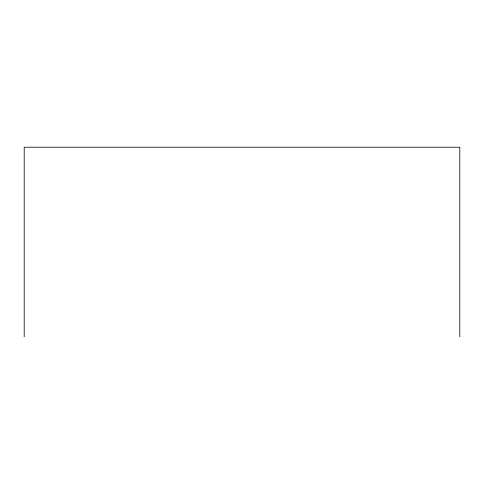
<?xml version="1.0" encoding="UTF-8"?>
<svg xmlns="http://www.w3.org/2000/svg" width="484" height="484" viewBox="0 0 484 484"><rect width="100%" height="100%" fill="white"/><g stroke="black" fill="none" stroke-linecap="round" stroke-linejoin="round"><path stroke-width="0.73" d="M459.8 336.785L459.8 147.215L24.2 147.215L24.2 336.785"/></g></svg>
